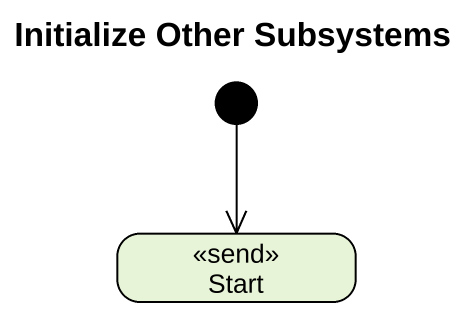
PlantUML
@startuml
title Initialize Other Subsystems
hide empty description
state "Start" as Start_ <<send>>
[*] --> Start_
@enduml
